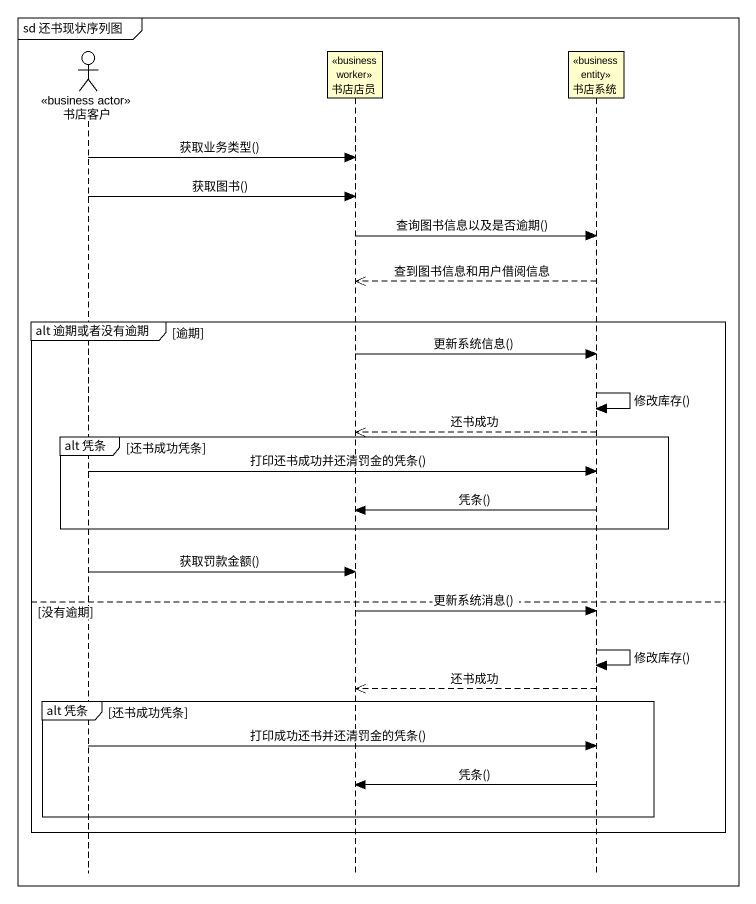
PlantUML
@startuml
mainframe sd 还书现状序列图
hide footbox
actor 书店客户 <<business actor>> #FFFFFF
participant 书店店员 <<business worker>>
participant 书店系统 <<business entity>>

书店客户 -> 书店店员 : 获取业务类型()
书店客户 -> 书店店员 : 获取图书()
书店店员 -> 书店系统 : 查询图书信息以及是否逾期()
书店系统 -->> 书店店员 : 查到图书信息和用户借阅信息
group alt 逾期或者没有逾期 [逾期]
  书店店员 -> 书店系统 : 更新系统信息()
  书店系统 -> 书店系统 : 修改库存()
  书店系统 -->> 书店店员 : 还书成功
  group alt 凭条 [还书成功凭条]
    书店客户 -> 书店系统 : 打印还书成功并还清罚金的凭条()
    书店系统 -> 书店店员 : 凭条()
  end
  书店客户 -> 书店店员 : 获取罚款金额()
else 没有逾期
  书店店员 -> 书店系统 : 更新系统消息()
  书店系统 -> 书店系统 : 修改库存()
  书店系统 -->> 书店店员 : 还书成功
  group alt 凭条 [还书成功凭条]
    书店客户 -> 书店系统 : 打印成功还书并还清罚金的凭条()
    书店系统 -> 书店店员 : 凭条()
  end
end
@enduml
